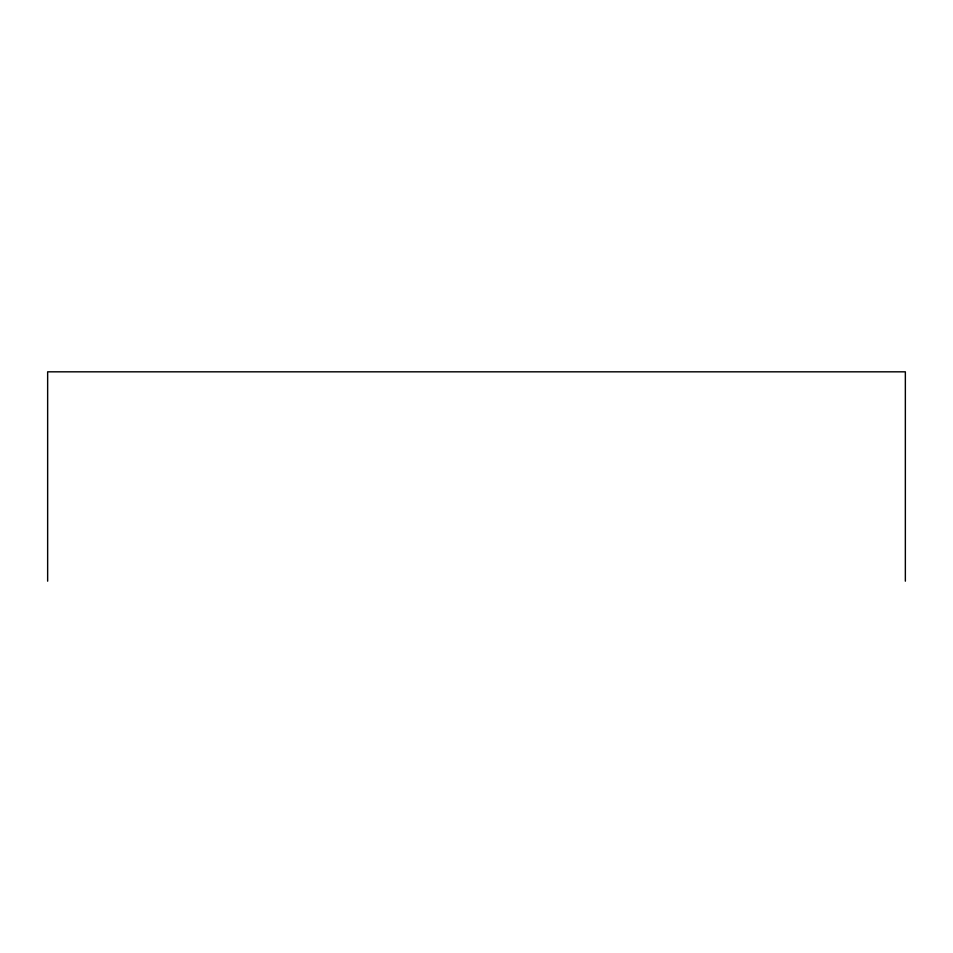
<?xml version="1.0" encoding="UTF-8"?>
<svg xmlns="http://www.w3.org/2000/svg" width="953" height="953" viewBox="0 0 953 953"><rect width="100%" height="100%" fill="white"/><g stroke="black" fill="none" stroke-linecap="round" stroke-linejoin="round"><path stroke-width="1.43" d="M905.35 581.175L905.35 371.825L47.65 371.825L47.65 581.175"/></g></svg>
